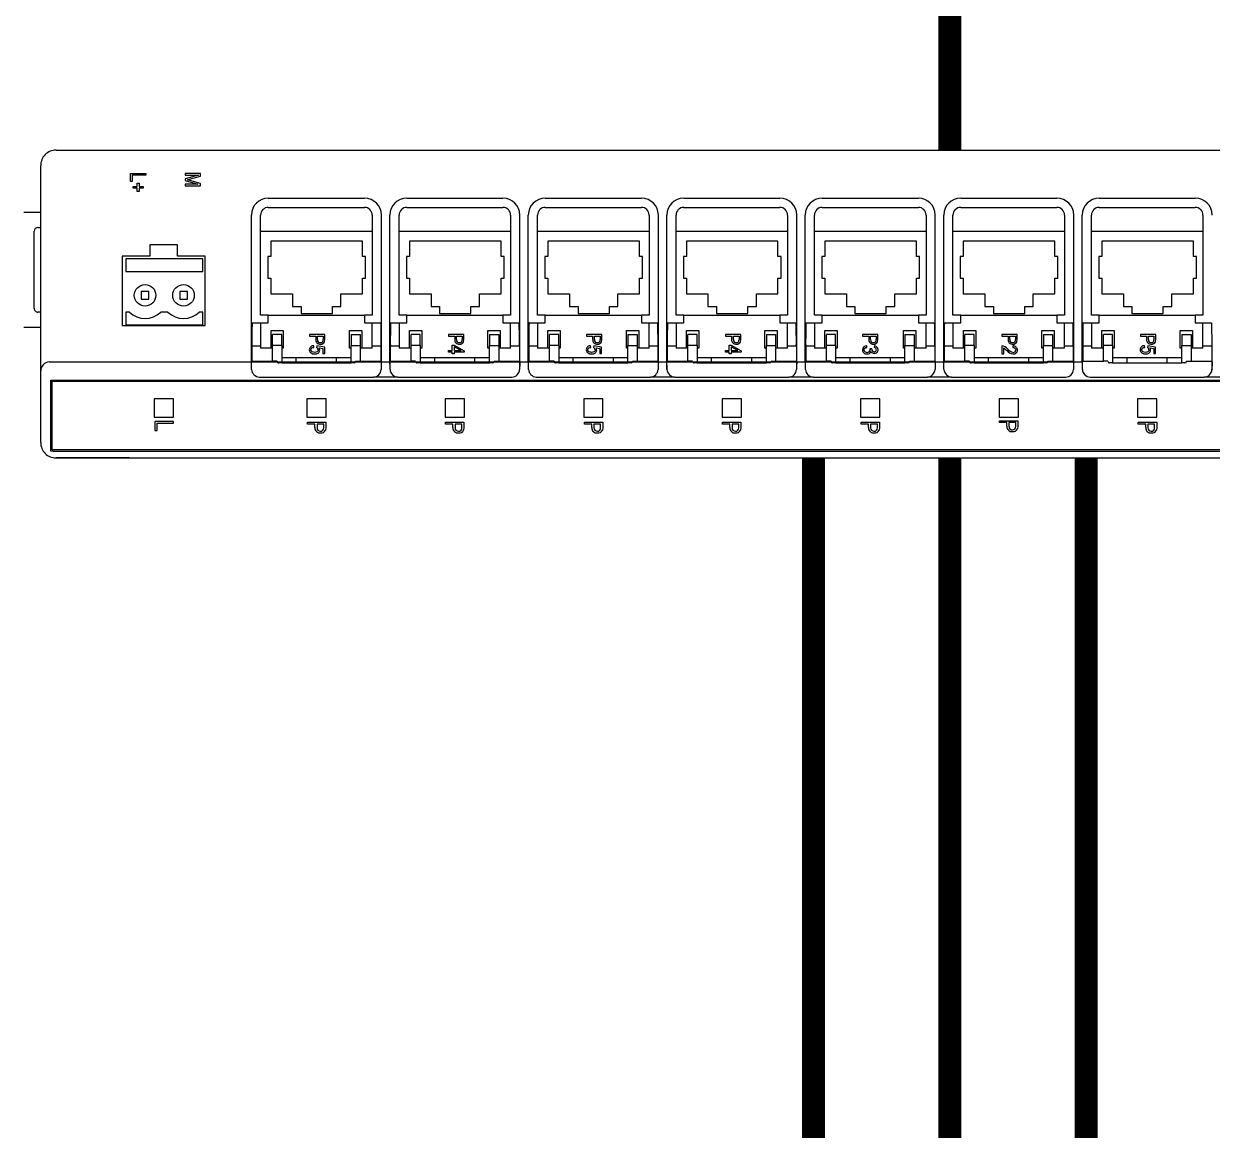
# Model space of a CAD drawing. Header units: inches. Extents: x 0 to 92454, y -34894 to 11.
# Drawn here: x 70833.6 to 70988.1, y -32853.1 to -32709.3 of the extents above; entities that cross this region are included whole.
import ezdxf

# ---------------------------------------------------------------- set-up
doc = ezdxf.new("R2010")
doc.units = ezdxf.units.IN
doc.header["$MEASUREMENT"] = 0
doc.linetypes.add('ACAD_ISO03W100', pattern=[30, 12, -18])
doc.layers.add('SI-TOPOLOGY-Ethernet', color=7, linetype='Continuous', lineweight=13, true_color=0x3cf000)
doc.layers.add('SI-TOPOLOGY-FO-sm', color=7, linetype='Continuous', lineweight=13, true_color=0xff7f7f)

# ---------------------------------------------------------------- blocks, each defined once
blk = doc.blocks.new('SWITCHf')
for p, q in [((0, -134.75), (0, 97.59)), ((29.89, -135.45), (29.89, 98.29)), ((30.03, -135.25), (30.03, 98.09)), ((38.95, 98.09), (38.95, -135.25)), ((39.11, -135.13), (39.11, 97.97)), ((40, -134.75), (40, 97.59)), ((29.5, 17.66), (29.5, 14.51)), ((22.44, 15.45), (25.44, 15.48)), ((22.44, 15.44), (22.44, 15.45)), ((25.44, 15.48), (27.44, 15.48)), ((25.44, 14.34), (25.44, 15.48)), ((27.44, 15.51), (28.51, 15.51)), ((27.44, 15.48), (27.44, 15.51)), ((27.44, 12.79), (27.44, 15.48)), ((8.44, 14.34), (21.44, 14.34)), ((10.54, -0.16), (10.54, 14.34)), ((21.44, 14.34), (21.44, 13.34)), ((22.44, 13.34), (22.44, 15.44)), ((22.44, 15.44), (22.44, 15.44)), ((25.44, 14.34), (22.44, 14.34)), ((25.74, 14.34), (25.44, 14.34)), ((25.74, 14.34), (25.74, 12.79)), ((29.5, -0.34), (29.5, 14.51)), ((6.24, 0.84), (6.24, 13.34)), ((7.44, 0.84), (7.44, 13.34)), ((13.84, 13.09), (11.83, 13.09)), ((11.83, 13.09), (11.83, 1.18)), ((16.63, 13.49), (13.84, 13.49)), ((13.84, 13.49), (13.84, 13.09)), ((16.63, 13.09), (16.63, 13.49)), ((18.66, 13.09), (16.63, 13.09)), ((18.66, 10.28), (18.66, 13.09)), ((21.44, 13.34), (22.44, 13.34)), ((21.44, 0.84), (21.44, 13.34)), ((23.44, 12.99), (25.74, 12.99)), ((23.44, 11.39), (23.44, 12.99)), ((23.94, 11.59), (23.94, 12.79)), ((23.94, 12.79), (25.39, 12.79)), ((25.39, 11.59), (25.39, 12.79)), ((25.39, 12.79), (27.44, 12.79)), ((27.44, 12.19), (27.44, 12.79)), ((25.74, 11.39), (23.44, 11.39)), ((23.94, 11.59), (25.39, 11.59)), ((27.64, 11.59), (25.39, 11.59)), ((25.74, 11.59), (25.74, 11.39)), ((26.94, 9.7), (26.94, 11.59)), ((27.64, 11.99), (27.64, 11.59)), ((27.64, 9.7), (27.64, 11.59)), ((20.34, 10.28), (18.66, 10.28)), ((20.34, 9.17), (20.34, 10.28)), ((27.64, 9.7), (26.94, 9.7)), ((26.94, 4.47), (26.94, 9.7)), ((27.64, 7.09), (27.64, 9.7)), ((21.24, 9.17), (20.34, 9.17)), ((21.24, 5.1), (21.24, 9.17)), ((23.97, 8.2), (23.97, 6.2)), ((24.58, 8.2), (23.97, 8.2)), ((24.17, 7.97), (24.61, 7.97)), ((24.17, 7.24), (24.17, 7.97)), ((24.9, 8.16), (24.58, 8.2)), ((25.6, 8.17), (25.45, 7.15)), ((26.41, 8.17), (25.6, 8.17)), ((25.7, 7.45), (25.78, 7.94)), ((25.78, 7.94), (26.41, 7.94)), ((26.41, 7.94), (26.41, 8.17)), ((34.68, 8.34), (32.34, 8.34)), ((32.34, 8.34), (32.34, 5.84)), ((34.68, 5.84), (34.68, 8.34)), ((35.35, 8.32), (36.04, 8.32)), ((35.35, 5.92), (35.35, 8.32)), ((36.07, 8.04), (35.59, 8.04)), ((35.59, 8.04), (35.59, 7.17)), ((36.04, 8.32), (36.4, 8.28)), ((23.97, 6.2), (24.17, 6.2)), ((24.61, 7.24), (24.17, 7.24)), ((24.17, 7), (24.6, 7)), ((24.17, 6.2), (24.17, 7)), ((25.63, 6.77), (25.42, 6.74)), ((25.45, 7.15), (25.66, 7.12)), ((27.64, 4.47), (27.64, 7.09)), ((35.59, 7.17), (36.07, 7.17)), ((36.06, 6.89), (35.59, 6.89)), ((35.59, 6.89), (35.59, 5.92)), ((20.34, 3.99), (20.34, 5.1)), ((20.34, 5.1), (21.24, 5.1)), ((32.34, 5.84), (34.68, 5.84)), ((35.59, 5.92), (35.35, 5.92)), ((18.66, 1.18), (18.66, 3.99)), ((18.66, 3.99), (20.34, 3.99)), ((26.94, 2.59), (26.94, 4.47)), ((27.64, 4.47), (26.94, 4.47)), ((27.64, 2.59), (27.64, 4.47)), ((23.44, 2.79), (25.74, 2.79)), ((23.44, 1.19), (23.44, 2.79)), ((23.94, 2.59), (23.94, 1.39)), ((25.39, 2.59), (23.94, 2.59)), ((25.39, 2.59), (25.39, 1.39)), ((25.39, 2.59), (27.64, 2.59)), ((25.74, 2.79), (25.74, 2.59)), ((27.44, 1.99), (27.44, 1.39)), ((27.64, 2.59), (27.64, 2.19)), ((11.83, 1.18), (13.84, 1.18)), ((13.84, 1.18), (13.84, 0.79)), ((13.84, 0.79), (16.63, 0.79)), ((16.63, 0.79), (16.63, 1.18)), ((16.63, 1.18), (18.66, 1.18)), ((22.44, 0.84), (21.44, 0.84)), ((21.44, 0.84), (21.44, -0.16)), ((22.44, -1.27), (22.44, 0.84)), ((25.74, 1.19), (23.44, 1.19)), ((25.39, 1.39), (23.94, 1.39)), ((27.44, 1.39), (25.39, 1.39)), ((25.74, 1.39), (25.74, -0.16)), ((27.44, -1.3), (27.44, 1.39)), ((21.44, -0.16), (8.44, -0.16)), ((27.5, -1.36), (8.44, -1.36)), ((22.44, -0.16), (25.44, -0.16)), ((22.44, -1.27), (22.44, -1.28)), ((22.44, -1.27), (22.44, -1.27)), ((25.44, -1.3), (25.44, -0.16)), ((25.44, -0.16), (25.74, -0.16)), ((25.44, -1.3), (27.44, -1.3)), ((27.44, -1.34), (27.44, -1.3)), ((28.51, -1.34), (27.44, -1.34)), ((27.5, -135.62), (27.5, -1.36)), ((27.5, -2.46), (8.44, -2.46)), ((22.44, -2.56), (22.44, -2.55)), ((22.44, -4.66), (22.44, -2.56)), ((22.44, -2.56), (22.44, -2.56)), ((25.44, -2.52), (27.44, -2.52)), ((25.44, -3.66), (25.44, -2.52)), ((27.44, -2.49), (28.51, -2.49)), ((27.44, -2.52), (27.44, -2.49)), ((27.44, -5.21), (27.44, -2.52)), ((8.44, -3.66), (21.44, -3.66)), ((10.54, -18.16), (10.54, -3.66)), ((16.63, -4.51), (13.84, -4.51)), ((13.84, -4.51), (13.84, -4.91)), ((16.63, -4.91), (16.63, -4.51)), ((21.44, -3.66), (21.44, -4.66)), ((25.44, -3.66), (22.44, -3.66)), ((25.74, -3.66), (25.44, -3.66)), ((25.74, -3.66), (25.74, -5.21)), ((29.5, -18.34), (29.5, -3.49)), ((6.24, -17.16), (6.24, -4.66)), ((7.44, -17.16), (7.44, -4.66)), ((11.83, -4.91), (11.83, -16.82)), ((13.84, -4.91), (11.83, -4.91)), ((18.66, -4.91), (16.63, -4.91)), ((18.66, -7.72), (18.66, -4.91)), ((21.44, -4.66), (22.44, -4.66)), ((21.44, -17.16), (21.44, -4.66)), ((23.44, -6.61), (23.44, -5.01)), ((23.44, -5.01), (25.74, -5.01)), ((23.94, -6.41), (23.94, -5.21)), ((23.94, -5.21), (25.39, -5.21)), ((25.39, -6.41), (25.39, -5.21)), ((25.39, -5.21), (27.44, -5.21)), ((27.44, -5.81), (27.44, -5.21)), ((27.64, -6.01), (27.64, -6.41)), ((20.34, -7.72), (18.66, -7.72)), ((20.34, -8.83), (20.34, -7.72)), ((25.74, -6.61), (23.44, -6.61)), ((23.94, -6.41), (25.39, -6.41)), ((27.64, -6.41), (25.39, -6.41)), ((25.74, -6.41), (25.74, -6.61)), ((26.94, -8.3), (26.94, -6.41)), ((27.64, -8.3), (27.64, -6.41)), ((21.24, -8.83), (20.34, -8.83)), ((21.24, -12.9), (21.24, -8.83)), ((27.64, -8.3), (26.94, -8.3)), ((26.94, -13.53), (26.94, -8.3)), ((27.64, -10.91), (27.64, -8.3)), ((24.58, -9.8), (23.97, -9.8)), ((23.97, -9.8), (23.97, -11.8)), ((24.17, -10.03), (24.61, -10.03)), ((24.17, -10.76), (24.17, -10.03)), ((24.61, -10.76), (24.17, -10.76)), ((24.9, -9.84), (24.58, -9.8)), ((25.45, -10.37), (25.66, -10.4)), ((34.68, -9.66), (32.34, -9.66)), ((32.34, -9.66), (32.34, -12.16)), ((34.68, -12.16), (34.68, -9.66)), ((35.18, -9.72), (35.87, -9.72)), ((35.18, -12.12), (35.18, -9.72)), ((35.9, -10), (35.41, -10)), ((35.41, -10), (35.41, -10.88)), ((35.87, -9.72), (36.23, -9.77)), ((23.97, -11.8), (24.17, -11.8)), ((24.17, -11.8), (24.17, -10.99)), ((24.17, -10.99), (24.6, -10.99)), ((25.42, -11.8), (26.49, -11.8)), ((26.49, -11.57), (25.71, -11.57)), ((26.49, -11.8), (26.49, -11.57)), ((27.64, -13.53), (27.64, -10.91)), ((32.34, -12.16), (34.68, -12.16)), ((35.41, -12.12), (35.18, -12.12)), ((35.41, -10.88), (35.9, -10.88)), ((35.41, -11.16), (35.41, -12.12)), ((35.89, -11.16), (35.41, -11.16)), ((20.34, -12.9), (21.24, -12.9)), ((20.34, -14.01), (20.34, -12.9)), ((26.94, -15.41), (26.94, -13.53)), ((27.64, -13.53), (26.94, -13.53)), ((27.64, -15.41), (27.64, -13.53)), ((18.66, -16.82), (18.66, -14.01)), ((18.66, -14.01), (20.34, -14.01)), ((23.44, -15.21), (25.74, -15.21)), ((23.44, -16.81), (23.44, -15.21)), ((23.94, -15.41), (23.94, -16.61)), ((25.39, -15.41), (23.94, -15.41)), ((25.39, -15.41), (25.39, -16.61)), ((25.39, -15.41), (27.64, -15.41)), ((25.74, -15.21), (25.74, -15.41)), ((27.64, -15.41), (27.64, -15.81)), ((11.83, -16.82), (13.84, -16.82)), ((13.84, -16.82), (13.84, -17.21)), ((16.63, -17.21), (16.63, -16.82)), ((16.63, -16.82), (18.66, -16.82)), ((25.74, -16.81), (23.44, -16.81)), ((25.39, -16.61), (23.94, -16.61)), ((27.44, -16.61), (25.39, -16.61)), ((25.74, -16.61), (25.74, -18.16)), ((27.44, -16.01), (27.44, -16.61)), ((27.44, -19.3), (27.44, -16.61)), ((21.44, -18.16), (8.44, -18.16)), ((13.84, -17.21), (16.63, -17.21)), ((21.44, -17.16), (21.44, -18.16)), ((22.44, -17.16), (21.44, -17.16)), ((22.44, -19.27), (22.44, -17.16)), ((22.44, -18.16), (25.44, -18.16)), ((25.44, -19.3), (25.44, -18.16)), ((25.44, -18.16), (25.74, -18.16)), ((29.5, -18.34), (29.5, -21.49)), ((27.5, -19.36), (8.44, -19.36)), ((22.44, -19.27), (22.44, -19.28)), ((25.44, -19.3), (27.44, -19.3)), ((27.44, -19.34), (27.44, -19.3)), ((28.51, -19.34), (27.44, -19.34)), ((27.5, -20.46), (27.5, -19.36)), ((27.5, -20.46), (8.44, -20.46)), ((22.44, -20.56), (22.44, -20.55)), ((22.44, -20.56), (22.44, -20.56)), ((22.44, -22.66), (22.44, -20.56)), ((25.44, -20.52), (27.44, -20.52)), ((25.44, -21.66), (25.44, -20.52)), ((27.44, -20.49), (28.51, -20.49)), ((27.44, -20.52), (27.44, -20.49)), ((27.44, -23.21), (27.44, -20.52)), ((29.5, -36.34), (29.5, -21.49)), ((6.24, -35.16), (6.24, -22.66)), ((7.44, -35.16), (7.44, -22.66)), ((8.44, -21.66), (21.44, -21.66)), ((10.54, -36.16), (10.54, -21.66)), ((13.84, -22.91), (11.83, -22.91)), ((11.83, -22.91), (11.83, -34.82)), ((16.63, -22.51), (13.84, -22.51)), ((13.84, -22.51), (13.84, -22.91)), ((16.63, -22.91), (16.63, -22.51)), ((18.66, -22.91), (16.63, -22.91)), ((18.66, -25.72), (18.66, -22.91)), ((21.44, -21.66), (21.44, -22.66)), ((21.44, -22.66), (22.44, -22.66)), ((21.44, -35.16), (21.44, -22.66)), ((25.44, -21.66), (22.44, -21.66)), ((23.44, -23.01), (25.74, -23.01)), ((23.44, -24.61), (23.44, -23.01)), ((25.74, -21.66), (25.44, -21.66)), ((25.74, -21.66), (25.74, -23.21)), ((25.74, -24.61), (23.44, -24.61)), ((23.94, -24.41), (23.94, -23.21)), ((23.94, -23.21), (25.39, -23.21)), ((23.94, -24.41), (25.39, -24.41)), ((25.39, -24.41), (25.39, -23.21)), ((25.39, -23.21), (27.44, -23.21)), ((27.64, -24.41), (25.39, -24.41)), ((25.74, -24.41), (25.74, -24.61)), ((26.94, -26.3), (26.94, -24.41)), ((27.44, -23.81), (27.44, -23.21)), ((27.64, -24.01), (27.64, -24.41)), ((27.64, -26.3), (27.64, -24.41)), ((20.34, -25.72), (18.66, -25.72)), ((20.34, -26.83), (20.34, -25.72)), ((21.24, -26.83), (20.34, -26.83)), ((21.24, -30.9), (21.24, -26.83)), ((27.64, -26.3), (26.94, -26.3)), ((26.94, -31.53), (26.94, -26.3)), ((27.64, -28.91), (27.64, -26.3)), ((34.68, -27.66), (32.34, -27.66)), ((32.34, -27.66), (32.34, -30.16)), ((34.68, -30.16), (34.68, -27.66)), ((35.35, -27.71), (36.04, -27.71)), ((35.35, -30.11), (35.35, -27.71)), ((36.04, -27.71), (36.4, -27.75)), ((23.97, -27.91), (23.97, -29.91)), ((24.58, -27.91), (23.97, -27.91)), ((24.17, -28.15), (24.61, -28.15)), ((24.17, -28.87), (24.17, -28.15)), ((24.61, -28.87), (24.17, -28.87)), ((24.17, -29.11), (24.6, -29.11)), ((24.17, -29.91), (24.17, -29.11)), ((24.9, -27.95), (24.58, -27.91)), ((25.63, -29.34), (25.42, -29.37)), ((25.45, -28.38), (25.66, -28.41)), ((25.84, -28.72), (25.81, -28.95)), ((25.81, -28.95), (25.95, -28.93)), ((25.87, -28.72), (25.84, -28.72)), ((27.64, -31.53), (27.64, -28.91)), ((36.07, -27.99), (35.59, -27.99)), ((35.59, -27.99), (35.59, -28.86)), ((35.59, -28.86), (36.07, -28.86)), ((36.06, -29.14), (35.59, -29.14)), ((35.59, -29.14), (35.59, -30.11)), ((20.34, -30.9), (21.24, -30.9)), ((20.34, -32.01), (20.34, -30.9)), ((23.97, -29.91), (24.17, -29.91)), ((32.34, -30.16), (34.68, -30.16)), ((35.59, -30.11), (35.35, -30.11)), ((18.66, -32.01), (20.34, -32.01)), ((18.66, -34.82), (18.66, -32.01)), ((27.64, -31.53), (26.94, -31.53)), ((26.94, -33.41), (26.94, -31.53)), ((27.64, -33.41), (27.64, -31.53)), ((23.44, -34.81), (23.44, -33.21)), ((23.44, -33.21), (25.74, -33.21)), ((25.39, -33.41), (23.94, -33.41)), ((23.94, -33.41), (23.94, -34.61)), ((25.39, -33.41), (25.39, -34.61)), ((25.39, -33.41), (27.64, -33.41)), ((25.74, -33.21), (25.74, -33.41)), ((27.64, -33.41), (27.64, -33.81)), ((11.83, -34.82), (13.84, -34.82)), ((13.84, -34.82), (13.84, -35.21)), ((13.84, -35.21), (16.63, -35.21)), ((16.63, -35.21), (16.63, -34.82)), ((16.63, -34.82), (18.66, -34.82)), ((21.44, -35.16), (21.44, -36.16)), ((22.44, -35.16), (21.44, -35.16)), ((22.44, -37.27), (22.44, -35.16)), ((25.74, -34.81), (23.44, -34.81)), ((25.39, -34.61), (23.94, -34.61)), ((27.44, -34.61), (25.39, -34.61)), ((25.74, -34.61), (25.74, -36.16)), ((27.44, -34.01), (27.44, -34.61)), ((27.44, -37.3), (27.44, -34.61)), ((21.44, -36.16), (8.44, -36.16)), ((22.44, -36.16), (25.44, -36.16)), ((25.44, -37.3), (25.44, -36.16)), ((25.44, -36.16), (25.74, -36.16)), ((29.5, -36.34), (29.5, -39.49)), ((27.5, -37.36), (8.44, -37.36)), ((27.5, -38.46), (8.44, -38.46)), ((22.44, -37.27), (22.44, -37.27)), ((22.44, -37.27), (22.44, -37.28)), ((22.44, -38.56), (22.44, -38.55)), ((22.44, -40.66), (22.44, -38.56)), ((22.44, -38.56), (22.44, -38.56)), ((25.44, -37.3), (27.44, -37.3)), ((25.44, -38.52), (27.44, -38.52)), ((25.44, -39.66), (25.44, -38.52)), ((27.44, -37.34), (27.44, -37.3)), ((28.51, -37.34), (27.44, -37.34)), ((27.44, -38.49), (28.51, -38.49)), ((27.44, -38.52), (27.44, -38.49)), ((27.44, -41.21), (27.44, -38.52)), ((27.5, -38.46), (27.5, -37.36)), ((8.44, -39.66), (21.44, -39.66)), ((10.54, -54.16), (10.54, -39.66)), ((21.44, -39.66), (21.44, -40.66)), ((25.44, -39.66), (22.44, -39.66)), ((25.74, -39.66), (25.44, -39.66)), ((25.74, -39.66), (25.74, -41.21)), ((29.5, -54.34), (29.5, -39.49)), ((6.24, -53.16), (6.24, -40.66)), ((7.44, -53.16), (7.44, -40.66)), ((13.84, -40.91), (11.83, -40.91)), ((11.83, -40.91), (11.83, -52.82)), ((16.63, -40.51), (13.84, -40.51)), ((13.84, -40.51), (13.84, -40.91)), ((16.63, -40.91), (16.63, -40.51)), ((18.66, -40.91), (16.63, -40.91)), ((18.66, -43.72), (18.66, -40.91)), ((21.44, -40.66), (22.44, -40.66)), ((21.44, -53.16), (21.44, -40.66)), ((23.44, -41.01), (25.74, -41.01)), ((23.44, -42.61), (23.44, -41.01)), ((23.94, -42.41), (23.94, -41.21)), ((23.94, -41.21), (25.39, -41.21)), ((25.39, -42.41), (25.39, -41.21)), ((25.39, -41.21), (27.44, -41.21)), ((27.44, -41.81), (27.44, -41.21)), ((25.74, -42.61), (23.44, -42.61)), ((23.94, -42.41), (25.39, -42.41)), ((27.64, -42.41), (25.39, -42.41)), ((25.74, -42.41), (25.74, -42.61)), ((26.94, -44.3), (26.94, -42.41)), ((27.64, -42.01), (27.64, -42.41)), ((27.64, -44.3), (27.64, -42.41)), ((20.34, -43.72), (18.66, -43.72)), ((20.34, -44.83), (20.34, -43.72)), ((27.64, -44.3), (26.94, -44.3)), ((26.94, -49.53), (26.94, -44.3)), ((27.64, -46.91), (27.64, -44.3)), ((21.24, -44.83), (20.34, -44.83)), ((21.24, -48.9), (21.24, -44.83)), ((24.58, -45.74), (23.97, -45.74)), ((23.97, -45.74), (23.97, -47.74)), ((24.17, -45.97), (24.61, -45.97)), ((24.17, -46.7), (24.17, -45.97)), ((24.9, -45.77), (24.58, -45.74)), ((25.34, -47.01), (26.06, -45.71)), ((26.04, -46.11), (25.55, -47.01)), ((26.04, -47.01), (26.04, -46.11)), ((26.06, -45.71), (26.25, -45.71)), ((26.25, -45.71), (26.25, -47.01)), ((32.34, -45.66), (32.34, -48.16)), ((34.68, -45.66), (32.34, -45.66)), ((34.68, -48.16), (34.68, -45.66)), ((35.35, -45.73), (36.04, -45.73)), ((35.35, -48.13), (35.35, -45.73)), ((36.07, -46.01), (35.59, -46.01)), ((35.59, -46.01), (35.59, -46.88)), ((36.04, -45.73), (36.4, -45.78)), ((23.97, -47.74), (24.17, -47.74)), ((24.61, -46.7), (24.17, -46.7)), ((24.17, -47.74), (24.17, -46.93)), ((24.17, -46.93), (24.6, -46.93)), ((25.34, -47.24), (25.34, -47.01)), ((26.04, -47.24), (25.34, -47.24)), ((25.55, -47.01), (26.04, -47.01)), ((26.04, -47.74), (26.04, -47.24)), ((26.25, -47.74), (26.04, -47.74)), ((26.25, -47.01), (26.49, -47.01)), ((26.49, -47.24), (26.25, -47.24)), ((26.25, -47.24), (26.25, -47.74)), ((26.49, -47.01), (26.49, -47.24)), ((27.64, -49.53), (27.64, -46.91)), ((35.59, -46.88), (36.07, -46.88)), ((36.06, -47.16), (35.59, -47.16)), ((35.59, -47.16), (35.59, -48.13)), ((20.34, -50.01), (20.34, -48.9)), ((20.34, -48.9), (21.24, -48.9)), ((32.34, -48.16), (34.68, -48.16)), ((35.59, -48.13), (35.35, -48.13)), ((18.66, -52.82), (18.66, -50.01)), ((18.66, -50.01), (20.34, -50.01)), ((26.94, -51.41), (26.94, -49.53)), ((27.64, -49.53), (26.94, -49.53)), ((27.64, -51.41), (27.64, -49.53)), ((23.44, -52.81), (23.44, -51.21)), ((23.44, -51.21), (25.74, -51.21)), ((23.94, -51.41), (23.94, -52.61)), ((25.39, -51.41), (23.94, -51.41)), ((25.39, -51.41), (25.39, -52.61)), ((25.39, -51.41), (27.64, -51.41)), ((25.74, -51.21), (25.74, -51.41)), ((27.44, -52.01), (27.44, -52.61)), ((27.64, -51.41), (27.64, -51.81)), ((11.83, -52.82), (13.84, -52.82)), ((13.84, -52.82), (13.84, -53.21)), ((13.84, -53.21), (16.63, -53.21)), ((16.63, -53.21), (16.63, -52.82)), ((16.63, -52.82), (18.66, -52.82)), ((21.44, -53.16), (21.44, -54.16)), ((22.44, -53.16), (21.44, -53.16)), ((22.44, -55.27), (22.44, -53.16)), ((25.74, -52.81), (23.44, -52.81)), ((25.39, -52.61), (23.94, -52.61)), ((27.44, -52.61), (25.39, -52.61)), ((25.74, -52.61), (25.74, -54.16)), ((27.44, -55.3), (27.44, -52.61)), ((21.44, -54.16), (8.44, -54.16)), ((27.5, -55.36), (8.44, -55.36)), ((22.44, -54.16), (25.44, -54.16)), ((22.44, -55.27), (22.44, -55.28)), ((22.44, -55.27), (22.44, -55.27)), ((25.44, -55.3), (25.44, -54.16)), ((25.44, -54.16), (25.74, -54.16)), ((25.44, -55.3), (27.44, -55.3)), ((27.44, -55.34), (27.44, -55.3)), ((28.51, -55.34), (27.44, -55.34)), ((27.5, -56.46), (27.5, -55.36)), ((29.5, -54.34), (29.5, -57.49)), ((27.5, -56.46), (8.44, -56.46)), ((22.44, -56.55), (25.44, -56.52)), ((22.44, -56.56), (22.44, -56.55)), ((22.44, -58.66), (22.44, -56.56)), ((22.44, -56.56), (22.44, -56.56)), ((25.44, -56.52), (27.44, -56.52)), ((25.44, -57.66), (25.44, -56.52)), ((27.44, -56.49), (28.51, -56.49)), ((27.44, -56.52), (27.44, -56.49)), ((27.44, -59.21), (27.44, -56.52)), ((6.24, -71.16), (6.24, -58.66)), ((7.44, -71.16), (7.44, -58.66)), ((8.44, -57.66), (21.44, -57.66)), ((10.54, -72.16), (10.54, -57.66)), ((16.63, -58.51), (13.84, -58.51)), ((13.84, -58.51), (13.84, -58.91)), ((16.63, -58.91), (16.63, -58.51)), ((21.44, -57.66), (21.44, -58.66)), ((21.44, -58.66), (22.44, -58.66)), ((21.44, -71.16), (21.44, -58.66)), ((25.44, -57.66), (22.44, -57.66)), ((25.74, -57.66), (25.44, -57.66)), ((25.74, -57.66), (25.74, -59.21)), ((29.5, -72.34), (29.5, -57.49)), ((13.84, -58.91), (11.83, -58.91)), ((11.83, -58.91), (11.83, -70.82)), ((18.66, -58.91), (16.63, -58.91)), ((18.66, -61.72), (18.66, -58.91)), ((23.44, -59.01), (25.74, -59.01)), ((23.44, -60.61), (23.44, -59.01)), ((23.94, -60.41), (23.94, -59.21)), ((23.94, -59.21), (25.39, -59.21)), ((25.39, -60.41), (25.39, -59.21)), ((25.39, -59.21), (27.44, -59.21)), ((27.44, -59.81), (27.44, -59.21)), ((27.64, -60.01), (27.64, -60.41)), ((20.34, -61.72), (18.66, -61.72)), ((20.34, -62.83), (20.34, -61.72)), ((25.74, -60.61), (23.44, -60.61)), ((23.94, -60.41), (25.39, -60.41)), ((27.64, -60.41), (25.39, -60.41)), ((25.74, -60.41), (25.74, -60.61)), ((26.94, -62.3), (26.94, -60.41)), ((27.64, -62.3), (27.64, -60.41)), ((21.24, -62.83), (20.34, -62.83)), ((21.24, -66.9), (21.24, -62.83)), ((27.64, -62.3), (26.94, -62.3)), ((26.94, -67.53), (26.94, -62.3)), ((27.64, -64.91), (27.64, -62.3)), ((23.97, -63.8), (23.97, -65.8)), ((24.58, -63.8), (23.97, -63.8)), ((24.17, -64.03), (24.61, -64.03)), ((24.17, -64.76), (24.17, -64.03)), ((24.61, -64.76), (24.17, -64.76)), ((24.9, -63.84), (24.58, -63.8)), ((25.6, -63.83), (25.45, -64.85)), ((25.45, -64.85), (25.66, -64.88)), ((26.41, -63.83), (25.6, -63.83)), ((25.7, -64.55), (25.78, -64.06)), ((25.78, -64.06), (26.41, -64.06)), ((26.41, -64.06), (26.41, -63.83)), ((34.68, -63.66), (32.34, -63.66)), ((32.34, -63.66), (32.34, -66.16)), ((34.68, -66.16), (34.68, -63.66)), ((35.35, -63.68), (36.04, -63.68)), ((35.35, -66.08), (35.35, -63.68)), ((36.07, -63.96), (35.59, -63.96)), ((35.59, -63.96), (35.59, -64.83)), ((35.59, -64.83), (36.07, -64.83)), ((36.04, -63.68), (36.4, -63.72)), ((23.97, -65.8), (24.17, -65.8)), ((24.17, -65), (24.6, -65)), ((24.17, -65.8), (24.17, -65)), ((25.63, -65.23), (25.42, -65.26)), ((27.64, -67.53), (27.64, -64.91)), ((32.34, -66.16), (34.68, -66.16)), ((35.59, -66.08), (35.35, -66.08)), ((36.06, -65.11), (35.59, -65.11)), ((35.59, -65.11), (35.59, -66.08)), ((20.34, -68.01), (20.34, -66.9)), ((20.34, -66.9), (21.24, -66.9)), ((26.94, -69.41), (26.94, -67.53)), ((27.64, -67.53), (26.94, -67.53)), ((27.64, -69.41), (27.64, -67.53)), ((18.66, -70.82), (18.66, -68.01)), ((18.66, -68.01), (20.34, -68.01)), ((23.44, -69.21), (25.74, -69.21)), ((23.44, -70.81), (23.44, -69.21)), ((23.94, -69.41), (23.94, -70.61)), ((25.39, -69.41), (23.94, -69.41)), ((25.39, -69.41), (25.39, -70.61)), ((25.39, -69.41), (27.64, -69.41)), ((25.74, -69.21), (25.74, -69.41)), ((27.64, -69.41), (27.64, -69.81)), ((11.83, -70.82), (13.84, -70.82)), ((13.84, -70.82), (13.84, -71.21)), ((16.63, -71.21), (16.63, -70.82)), ((16.63, -70.82), (18.66, -70.82)), ((25.74, -70.81), (23.44, -70.81)), ((25.39, -70.61), (23.94, -70.61)), ((27.44, -70.61), (25.39, -70.61)), ((25.74, -70.61), (25.74, -72.16)), ((27.44, -70.01), (27.44, -70.61)), ((27.44, -73.3), (27.44, -70.61)), ((21.44, -72.16), (8.44, -72.16)), ((13.84, -71.21), (16.63, -71.21)), ((22.44, -71.16), (21.44, -71.16)), ((21.44, -71.16), (21.44, -72.16)), ((22.44, -73.27), (22.44, -71.16)), ((22.44, -72.16), (25.44, -72.16)), ((25.44, -73.3), (25.44, -72.16)), ((25.44, -72.16), (25.74, -72.16)), ((27.5, -73.36), (8.44, -73.36)), ((22.44, -73.27), (22.44, -73.28)), ((22.44, -73.27), (22.44, -73.27)), ((25.44, -73.3), (27.44, -73.3)), ((27.44, -73.34), (27.44, -73.3)), ((28.51, -73.34), (27.44, -73.34)), ((27.5, -74.46), (8.44, -74.46)), ((8.44, -75.66), (21.44, -75.66)), ((10.54, -90.16), (10.54, -75.66)), ((21.44, -75.66), (21.44, -76.66)), ((22.44, -74.56), (22.44, -74.55)), ((22.44, -76.66), (22.44, -74.56)), ((22.44, -74.56), (22.44, -74.56)), ((25.44, -75.66), (22.44, -75.66)), ((25.44, -74.52), (27.44, -74.52)), ((25.44, -75.66), (25.44, -74.52)), ((25.74, -75.66), (25.44, -75.66)), ((25.74, -75.66), (25.74, -77.21)), ((27.44, -74.49), (28.51, -74.49)), ((27.44, -74.52), (27.44, -74.49)), ((27.44, -77.21), (27.44, -74.52)), ((29.5, -90.34), (29.5, -75.49)), ((6.24, -89.16), (6.24, -76.66)), ((7.44, -89.16), (7.44, -76.66)), ((13.84, -76.91), (11.83, -76.91)), ((11.83, -76.91), (11.83, -88.82)), ((16.63, -76.51), (13.84, -76.51)), ((13.84, -76.51), (13.84, -76.91)), ((16.63, -76.91), (16.63, -76.51)), ((18.66, -76.91), (16.63, -76.91)), ((18.66, -79.72), (18.66, -76.91)), ((21.44, -76.66), (22.44, -76.66)), ((21.44, -89.16), (21.44, -76.66)), ((23.44, -77.01), (25.74, -77.01)), ((23.44, -78.61), (23.44, -77.01)), ((23.94, -78.41), (23.94, -77.21)), ((23.94, -77.21), (25.39, -77.21)), ((25.39, -78.41), (25.39, -77.21)), ((25.39, -77.21), (27.44, -77.21)), ((27.44, -77.81), (27.44, -77.21)), ((25.74, -78.61), (23.44, -78.61)), ((23.94, -78.41), (25.39, -78.41)), ((27.64, -78.41), (25.39, -78.41)), ((25.74, -78.41), (25.74, -78.61)), ((26.94, -80.3), (26.94, -78.41)), ((27.64, -78.01), (27.64, -78.41)), ((27.64, -80.3), (27.64, -78.41)), ((20.34, -79.72), (18.66, -79.72)), ((20.34, -80.83), (20.34, -79.72)), ((27.64, -80.3), (26.94, -80.3)), ((26.94, -85.53), (26.94, -80.3)), ((27.64, -82.91), (27.64, -80.3)), ((21.24, -80.83), (20.34, -80.83)), ((21.24, -84.9), (21.24, -80.83)), ((24.58, -81.74), (23.97, -81.74)), ((23.97, -81.74), (23.97, -83.74)), ((24.9, -81.77), (24.58, -81.74)), ((25.34, -83.01), (26.06, -81.71)), ((26.06, -81.71), (26.25, -81.71)), ((26.25, -81.71), (26.25, -83.01)), ((32.34, -81.66), (32.34, -84.16)), ((34.68, -81.66), (32.34, -81.66)), ((34.68, -84.16), (34.68, -81.66)), ((35.35, -81.73), (36.04, -81.73)), ((35.35, -84.13), (35.35, -81.73)), ((36.04, -81.73), (36.4, -81.78)), ((24.17, -81.97), (24.61, -81.97)), ((24.17, -82.7), (24.17, -81.97)), ((24.61, -82.7), (24.17, -82.7)), ((24.17, -83.74), (24.17, -82.93)), ((24.17, -82.93), (24.6, -82.93)), ((25.34, -83.24), (25.34, -83.01)), ((26.04, -83.24), (25.34, -83.24)), ((26.04, -82.11), (25.55, -83.01)), ((25.55, -83.01), (26.04, -83.01)), ((26.04, -83.01), (26.04, -82.11)), ((26.04, -83.74), (26.04, -83.24)), ((26.25, -83.01), (26.49, -83.01)), ((26.49, -83.24), (26.25, -83.24)), ((26.25, -83.24), (26.25, -83.74)), ((26.49, -83.01), (26.49, -83.24)), ((27.64, -85.53), (27.64, -82.91)), ((36.07, -82.01), (35.59, -82.01)), ((35.59, -82.01), (35.59, -82.88)), ((35.59, -82.88), (36.07, -82.88)), ((36.06, -83.16), (35.59, -83.16)), ((35.59, -83.16), (35.59, -84.13)), ((20.34, -86.01), (20.34, -84.9)), ((20.34, -84.9), (21.24, -84.9)), ((23.97, -83.74), (24.17, -83.74)), ((26.25, -83.74), (26.04, -83.74)), ((32.34, -84.16), (34.68, -84.16)), ((35.59, -84.13), (35.35, -84.13)), ((18.66, -88.82), (18.66, -86.01)), ((18.66, -86.01), (20.34, -86.01)), ((26.94, -87.41), (26.94, -85.53)), ((27.64, -85.53), (26.94, -85.53)), ((27.64, -87.41), (27.64, -85.53)), ((23.44, -88.81), (23.44, -87.21)), ((23.44, -87.21), (25.74, -87.21)), ((23.94, -87.41), (23.94, -88.61)), ((25.39, -87.41), (23.94, -87.41)), ((25.39, -87.41), (25.39, -88.61)), ((25.39, -87.41), (27.64, -87.41)), ((25.74, -87.21), (25.74, -87.41)), ((27.44, -88.01), (27.44, -88.61)), ((27.64, -87.41), (27.64, -87.81)), ((11.83, -88.82), (13.84, -88.82)), ((13.84, -88.82), (13.84, -89.21)), ((13.84, -89.21), (16.63, -89.21)), ((16.63, -89.21), (16.63, -88.82)), ((16.63, -88.82), (18.66, -88.82)), ((21.44, -89.16), (21.44, -90.16)), ((22.44, -89.16), (21.44, -89.16)), ((22.44, -91.27), (22.44, -89.16)), ((25.74, -88.81), (23.44, -88.81)), ((25.39, -88.61), (23.94, -88.61)), ((27.44, -88.61), (25.39, -88.61)), ((25.74, -88.61), (25.74, -90.16)), ((27.44, -91.3), (27.44, -88.61)), ((21.44, -90.16), (8.44, -90.16)), ((22.44, -90.16), (25.44, -90.16)), ((25.44, -91.3), (25.44, -90.16)), ((25.44, -90.16), (25.74, -90.16)), ((29.5, -90.34), (29.5, -93.49)), ((27.5, -91.36), (8.44, -91.36)), ((27.5, -92.46), (8.44, -92.46)), ((22.44, -91.27), (22.44, -91.28)), ((22.44, -91.27), (22.44, -91.27)), ((22.44, -92.55), (25.44, -92.52)), ((22.44, -92.56), (22.44, -92.55)), ((22.44, -94.66), (22.44, -92.56)), ((22.44, -92.56), (22.44, -92.56)), ((25.44, -91.3), (27.44, -91.3)), ((25.44, -92.52), (27.44, -92.52)), ((25.44, -93.66), (25.44, -92.52)), ((27.44, -91.34), (27.44, -91.3)), ((28.51, -91.34), (27.44, -91.34)), ((27.44, -92.49), (28.51, -92.49)), ((27.44, -92.52), (27.44, -92.49)), ((27.44, -95.21), (27.44, -92.52)), ((27.5, -92.46), (27.5, -91.36)), ((8.44, -93.66), (21.44, -93.66)), ((10.54, -108.16), (10.54, -93.66)), ((21.44, -93.66), (21.44, -94.66)), ((25.44, -93.66), (22.44, -93.66)), ((25.74, -93.66), (25.44, -93.66)), ((25.74, -93.66), (25.74, -95.21)), ((29.5, -108.34), (29.5, -93.49)), ((6.24, -107.16), (6.24, -94.66)), ((7.44, -107.16), (7.44, -94.66)), ((13.84, -94.91), (11.83, -94.91)), ((11.83, -94.91), (11.83, -106.82)), ((16.63, -94.51), (13.84, -94.51)), ((13.84, -94.51), (13.84, -94.91)), ((16.63, -94.91), (16.63, -94.51)), ((18.66, -94.91), (16.63, -94.91)), ((18.66, -97.72), (18.66, -94.91)), ((21.44, -94.66), (22.44, -94.66)), ((21.44, -107.16), (21.44, -94.66)), ((23.44, -95.01), (25.74, -95.01)), ((23.44, -96.61), (23.44, -95.01)), ((23.94, -96.41), (23.94, -95.21)), ((23.94, -95.21), (25.39, -95.21)), ((25.39, -96.41), (25.39, -95.21)), ((25.39, -95.21), (27.44, -95.21)), ((27.44, -95.81), (27.44, -95.21)), ((25.74, -96.61), (23.44, -96.61)), ((23.94, -96.41), (25.39, -96.41)), ((27.64, -96.41), (25.39, -96.41)), ((25.74, -96.41), (25.74, -96.61)), ((26.94, -98.3), (26.94, -96.41)), ((27.64, -96.01), (27.64, -96.41)), ((27.64, -98.3), (27.64, -96.41)), ((20.34, -97.72), (18.66, -97.72)), ((20.34, -98.83), (20.34, -97.72)), ((21.24, -98.83), (20.34, -98.83)), ((21.24, -102.9), (21.24, -98.83)), ((27.64, -98.3), (26.94, -98.3)), ((26.94, -103.53), (26.94, -98.3)), ((27.64, -100.91), (27.64, -98.3)), ((23.97, -99.8), (23.97, -101.8)), ((24.58, -99.8), (23.97, -99.8)), ((24.17, -100.03), (24.61, -100.03)), ((24.17, -100.76), (24.17, -100.03)), ((24.9, -99.84), (24.58, -99.8)), ((25.6, -99.83), (25.45, -100.85)), ((26.41, -99.83), (25.6, -99.83)), ((25.7, -100.55), (25.78, -100.06)), ((25.78, -100.06), (26.41, -100.06)), ((26.41, -100.06), (26.41, -99.83)), ((34.68, -99.66), (32.34, -99.66)), ((32.34, -99.66), (32.34, -102.16)), ((34.68, -102.16), (34.68, -99.66)), ((35.35, -99.68), (36.04, -99.68)), ((35.35, -102.08), (35.35, -99.68)), ((36.07, -99.96), (35.59, -99.96)), ((35.59, -99.96), (35.59, -100.83)), ((36.04, -99.68), (36.4, -99.72)), ((23.97, -101.8), (24.17, -101.8)), ((24.61, -100.76), (24.17, -100.76)), ((24.17, -101), (24.6, -101)), ((24.17, -101.8), (24.17, -101)), ((25.63, -101.23), (25.42, -101.26)), ((25.45, -100.85), (25.66, -100.88)), ((27.64, -103.53), (27.64, -100.91)), ((35.59, -100.83), (36.07, -100.83)), ((36.06, -101.11), (35.59, -101.11)), ((35.59, -101.11), (35.59, -102.08)), ((20.34, -104.01), (20.34, -102.9)), ((20.34, -102.9), (21.24, -102.9)), ((32.34, -102.16), (34.68, -102.16)), ((35.59, -102.08), (35.35, -102.08)), ((18.66, -106.82), (18.66, -104.01)), ((18.66, -104.01), (20.34, -104.01)), ((26.94, -105.41), (26.94, -103.53)), ((27.64, -103.53), (26.94, -103.53)), ((27.64, -105.41), (27.64, -103.53)), ((23.44, -105.21), (25.74, -105.21)), ((23.44, -106.81), (23.44, -105.21)), ((23.94, -105.41), (23.94, -106.61)), ((25.39, -105.41), (23.94, -105.41)), ((25.39, -105.41), (25.39, -106.61)), ((25.39, -105.41), (27.64, -105.41)), ((25.74, -105.21), (25.74, -105.41)), ((27.44, -106.01), (27.44, -106.61)), ((27.64, -105.41), (27.64, -105.81)), ((11.83, -106.82), (13.84, -106.82)), ((13.84, -106.82), (13.84, -107.21)), ((13.84, -107.21), (16.63, -107.21)), ((16.63, -107.21), (16.63, -106.82)), ((16.63, -106.82), (18.66, -106.82)), ((22.44, -107.16), (21.44, -107.16)), ((21.44, -107.16), (21.44, -108.16)), ((22.44, -109.27), (22.44, -107.16)), ((25.74, -106.81), (23.44, -106.81)), ((25.39, -106.61), (23.94, -106.61)), ((27.44, -106.61), (25.39, -106.61)), ((25.74, -106.61), (25.74, -108.16)), ((27.44, -109.3), (27.44, -106.61)), ((21.44, -108.16), (8.44, -108.16)), ((27.5, -109.36), (8.44, -109.36)), ((22.44, -108.16), (25.44, -108.16)), ((22.44, -109.27), (22.44, -109.28)), ((22.44, -109.27), (22.44, -109.27)), ((25.44, -109.3), (25.44, -108.16)), ((25.44, -108.16), (25.74, -108.16)), ((25.44, -109.3), (27.44, -109.3)), ((27.44, -109.34), (27.44, -109.3)), ((28.51, -109.34), (27.44, -109.34)), ((22.8, -115.35), (13.8, -115.35)), ((13.8, -115.35), (13.8, -118.95)), ((15.78, -115.68), (14.14, -115.68)), ((14.14, -115.68), (14.14, -125.68)), ((15.78, -125.68), (15.78, -115.68)), ((21.07, -115.68), (21.07, -116.14)), ((22.69, -115.68), (21.07, -115.68)), ((22.69, -125.68), (22.69, -115.68)), ((22.8, -126.15), (22.8, -115.35)), ((3.06, -115.97), (3.06, -117.97)), ((3.39, -115.97), (3.06, -115.97)), ((3.27, -116.23), (3.75, -117.97)), ((3.27, -117.97), (3.27, -116.23)), ((3.78, -117.39), (3.39, -115.97)), ((3.86, -117.68), (3.78, -117.39)), ((4.35, -115.97), (3.95, -117.36)), ((3.96, -117.97), (4.44, -116.32)), ((4.65, -115.97), (4.35, -115.97)), ((4.44, -116.32), (4.44, -117.97)), ((4.65, -117.97), (4.65, -115.97)), ((3.06, -117.97), (3.27, -117.97)), ((3.75, -117.97), (3.96, -117.97)), ((4.44, -117.97), (4.65, -117.97)), ((13.8, -118.95), (12.3, -118.95)), ((12.3, -118.95), (12.3, -122.55)), ((18.37, -117.68), (18.37, -118.68)), ((19.37, -117.68), (18.37, -117.68)), ((18.37, -118.68), (19.37, -118.68)), ((19.37, -118.68), (19.37, -117.68)), ((21.07, -120.22), (21.07, -121.14)), ((32.34, -119.5), (32.34, -122)), ((34.68, -119.5), (32.34, -119.5)), ((34.68, -122), (34.68, -119.5)), ((35.27, -119.49), (35.27, -121.89)), ((35.5, -119.49), (35.27, -119.49)), ((35.5, -121.61), (35.5, -119.49)), ((32.34, -122), (34.68, -122)), ((35.27, -121.89), (36.43, -121.89)), ((36.43, -121.61), (35.5, -121.61)), ((36.43, -121.89), (36.43, -121.61)), ((3.06, -125.07), (3.06, -123.07)), ((3.06, -123.07), (3.27, -123.07)), ((3.27, -123.07), (3.27, -124.84)), ((4.73, -123.95), (4.73, -123.41)), ((4.73, -123.41), (4.93, -123.41)), ((4.93, -123.41), (4.93, -123.95)), ((12.3, -122.55), (13.8, -122.55)), ((13.8, -122.55), (13.8, -126.15)), ((18.37, -122.68), (18.37, -123.68)), ((19.37, -122.68), (18.37, -122.68)), ((19.37, -123.68), (19.37, -122.68)), ((4.1, -125.07), (3.06, -125.07)), ((3.27, -124.84), (4.1, -124.84)), ((4.1, -124.84), (4.1, -125.07)), ((4.28, -124.19), (4.28, -123.95)), ((4.28, -123.95), (4.73, -123.95)), ((4.73, -124.19), (4.28, -124.19)), ((4.73, -124.73), (4.73, -124.19)), ((4.93, -124.73), (4.73, -124.73)), ((4.93, -123.95), (5.38, -123.95)), ((5.38, -124.19), (4.93, -124.19)), ((4.93, -124.19), (4.93, -124.73)), ((5.38, -123.95), (5.38, -124.19)), ((18.37, -123.68), (19.37, -123.68)), ((13.8, -126.15), (22.8, -126.15)), ((14.14, -125.68), (15.78, -125.68)), ((21.07, -125.22), (21.07, -125.68)), ((21.07, -125.68), (22.69, -125.68)), ((40, -125.25), (40, -134.75)), ((38.81, -135.45), (29.89, -135.45)), ((30.07, -135.25), (30.03, -135.25)), ((38.95, -135.25), (30.07, -135.25)), ((39.1, -135.45), (38.81, -135.45)), ((38, -136.75), (2, -136.75)), ((8.05, -138.95), (8.05, -136.75)), ((10.05, -137.1), (10.05, -136.75)), ((21.05, -136.75), (21.05, -137.1)), ((23.05, -136.75), (23.05, -138.95)), ((38, -136.75), (29.5, -136.75)), ((20.55, -137.6), (10.55, -137.6))]:
    blk.add_line(p, q)
at = {"flags": 128}
for points in [[(25.94, 6.38), (25.87, 6.39), (25.81, 6.42), (25.76, 6.45), (25.71, 6.51), (25.66, 6.62), (25.63, 6.77)], [(26, 7.52), (25.85, 7.5), (25.7, 7.45)], [(25.94, 7.32), (26.02, 7.31), (26.09, 7.28), (26.15, 7.23), (26.2, 7.17), (26.26, 7.02), (26.28, 6.87)], [(25.94, 6.17), (26.06, 6.19), (26.18, 6.23), (26.27, 6.3), (26.35, 6.41), (26.46, 6.63), (26.49, 6.88)], [(26.28, 6.87), (26.26, 6.7), (26.2, 6.55), (26.15, 6.48), (26.09, 6.43), (26.02, 6.39), (25.94, 6.38)], [(25.66, -10.4), (25.67, -10.24), (25.72, -10.12), (25.77, -10.06), (25.83, -10.02), (25.9, -9.99), (25.97, -9.98)], [(25.71, -11.57), (25.85, -11.36), (26.02, -11.18)], [(25.94, -29.73), (25.87, -29.72), (25.81, -29.7), (25.76, -29.66), (25.72, -29.6), (25.67, -29.49), (25.63, -29.34)], [(26, -64.48), (25.85, -64.5), (25.7, -64.55)], [(25.94, -64.68), (26.02, -64.69), (26.09, -64.72), (26.15, -64.77), (26.2, -64.83), (26.26, -64.98), (26.28, -65.13)], [(25.94, -65.62), (25.87, -65.61), (25.81, -65.58), (25.76, -65.55), (25.71, -65.49), (25.66, -65.38), (25.63, -65.23)], [(25.94, -65.83), (26.06, -65.81), (26.18, -65.77), (26.27, -65.7), (26.35, -65.59), (26.46, -65.37), (26.49, -65.12)], [(26.28, -65.13), (26.26, -65.3), (26.2, -65.45), (26.15, -65.52), (26.09, -65.57), (26.02, -65.61), (25.94, -65.62)], [(25.94, -101.62), (25.87, -101.61), (25.81, -101.58), (25.76, -101.55), (25.71, -101.49), (25.66, -101.38), (25.63, -101.23)], [(26, -100.48), (25.85, -100.5), (25.7, -100.55)], [(25.94, -100.68), (26.02, -100.69), (26.09, -100.72), (26.15, -100.77), (26.2, -100.83), (26.26, -100.98), (26.28, -101.13)], [(25.94, -101.83), (26.06, -101.81), (26.18, -101.77), (26.27, -101.7), (26.35, -101.59), (26.46, -101.37), (26.49, -101.12)], [(26.28, -101.13), (26.26, -101.3), (26.2, -101.45), (26.15, -101.52), (26.09, -101.57), (26.02, -101.61), (25.94, -101.62)], [(27.5, -135.63), (27.5, -135.63), (27.5, -135.62)], [(39.11, -135.13), (39.1, -135.3), (39.1, -135.45)]]:
    blk.add_lwpolyline(points, dxfattribs=at)
for centre in [(18.87, -118.18), (18.87, -123.18)]:
    blk.add_circle(centre, 1.4)
for centre, radius, start, end in [((8.44, 13.34), 2.2, 90, 180), ((28.29, 26.71), 11.2, 265.9284, 271.083), ((28.43, 14.44), 1.07, 3.7315, 85.8937), ((8.44, 13.34), 1, 90, 180), ((27.44, 11.99), 0.2, 0, 90), ((24.67, 7.64), 0.333, 354.7426, 101.8249), ((24.68, 7.67), 0.54, 354.5743, 65.0634), ((36.14, 7.66), 0.384, 352.553, 100.1454), ((36.11, 7.7), 0.646, 353.4311, 62.9154), ((24.66, 7.56), 0.558, 263.6419, 6.2071), ((24.66, 7.58), 0.345, 261.2292, 4.9505), ((25.96, 6.71), 0.541, 176.7218, 267.4232), ((25.95, 6.99), 0.324, 92.2659, 157.0482), ((25.93, 6.97), 0.559, 350.892, 83.4236), ((36.11, 7.54), 0.649, 265.6417, 8.0872), ((36.12, 7.57), 0.398, 262.8329, 7.2261), ((27.44, 2.19), 0.2, 270, 0), ((8.44, 0.84), 2.2, 180, 270), ((8.44, 0.84), 1, 180, 270), ((24.71, 86.8), 88.1, 268.5244, 270.4755), ((28.29, -12.53), 11.2, 88.9175, 94.0709), ((28.42, -0.26), 1.08, 274.3423, 356.0325), ((8.44, -4.66), 2.2, 90, 180), ((24.71, -90.64), 88.12, 89.5245, 91.4753), ((28.29, 8.7), 11.19, 265.9278, 271.0834), ((28.43, -3.56), 1.07, 3.7315, 85.8936), ((8.44, -4.66), 1, 90, 180), ((27.44, -6.01), 0.2, 0, 90), ((24.66, -10.44), 0.558, 263.6421, 6.2069), ((24.67, -10.36), 0.333, 354.7426, 101.8246), ((24.66, -10.42), 0.345, 261.2294, 4.9503), ((24.68, -10.33), 0.54, 354.5741, 65.0636), ((26, -10.33), 0.552, 91.8141, 184.7644), ((25.16, -10.14), 1.14, 306.3428, 350.4779), ((25.96, -10.3), 0.319, 354.6609, 87.9655), ((25.98, -10.28), 0.51, 354.271, 89.9367), ((25.27, -10.21), 1.22, 307.5525, 354.1466), ((35.93, -10.51), 0.649, 265.6414, 8.0872), ((35.96, -10.38), 0.384, 352.5534, 100.1448), ((35.95, -10.48), 0.398, 262.8329, 7.2259), ((35.94, -10.35), 0.646, 353.431, 62.9156), ((26.5, -11.91), 1.08, 128.0654, 174.1185), ((27.44, -15.81), 0.2, 270, 0), ((8.44, -17.16), 2.2, 180, 270), ((8.44, -17.16), 1, 180, 270), ((28.42, -18.26), 1.08, 274.3423, 356.0327), ((24.71, 68.8), 88.11, 268.5245, 270.4755), ((28.29, -30.53), 11.2, 88.917, 94.0715), ((8.44, -22.66), 2.2, 90, 180), ((24.71, -108.63), 88.11, 89.5245, 91.4755), ((28.29, -9.29), 11.2, 265.9289, 271.0826), ((28.43, -21.56), 1.07, 3.7315, 85.8936), ((8.44, -22.66), 1, 90, 180), ((27.44, -24.01), 0.2, 0, 90), ((36.11, -28.33), 0.646, 353.431, 62.9156), ((24.66, -28.55), 0.558, 263.642, 6.2069), ((24.67, -28.47), 0.333, 354.7426, 101.8247), ((24.66, -28.53), 0.345, 261.2294, 4.9503), ((24.68, -28.44), 0.54, 354.5741, 65.0636), ((25.96, -28.4), 0.509, 92.1768, 178.2963), ((25.96, -28.4), 0.304, 93.1956, 181.4599), ((25.89, -28.41), 0.313, 266.3893, 2.3376), ((25.92, -28.37), 0.486, 355.9459, 88.3878), ((25.93, -28.37), 0.271, 353.6238, 87.5789), ((25.91, -29.36), 0.575, 272.5184, 5.4616), ((25.91, -29.36), 0.372, 275.1971, 7.3343), ((25.94, -29.27), 0.345, 353.046, 86.9074), ((25.96, -28.42), 0.452, 300.0514, 2.1303), ((26.02, -29.25), 0.465, 352.9193, 70.0804), ((36.11, -28.49), 0.649, 265.6415, 8.0871), ((36.14, -28.37), 0.384, 352.5531, 100.1453), ((36.12, -28.47), 0.398, 262.8327, 7.2263), ((25.97, -29.39), 0.548, 177.4182, 266.9955), ((27.44, -33.81), 0.2, 270, 0), ((8.44, -35.16), 2.2, 180, 270), ((8.44, -35.16), 1, 180, 270), ((28.42, -36.26), 1.08, 274.3423, 356.0326), ((8.44, -40.66), 2.2, 90, 180), ((24.71, 50.8), 88.11, 268.5245, 270.4755), ((24.71, -126.63), 88.11, 89.5245, 91.4755), ((28.29, -48.53), 11.2, 88.9171, 94.0714), ((28.29, -27.29), 11.2, 265.9287, 271.0828), ((28.43, -39.56), 1.07, 3.7315, 85.8936), ((8.44, -40.66), 1, 90, 180), ((27.44, -42.01), 0.2, 0, 90), ((24.66, -46.38), 0.558, 263.6422, 6.2069), ((24.67, -46.3), 0.333, 354.7426, 101.8248), ((24.66, -46.36), 0.345, 261.2293, 4.9504), ((24.68, -46.26), 0.54, 354.5742, 65.0636), ((36.14, -46.39), 0.384, 352.5531, 100.1453), ((36.11, -46.35), 0.646, 353.4311, 62.9155), ((36.11, -46.52), 0.649, 265.6416, 8.0871), ((36.12, -46.49), 0.398, 262.8328, 7.2263), ((27.44, -51.81), 0.2, 270, 0), ((8.44, -53.16), 2.2, 180, 270), ((8.44, -53.16), 1, 180, 270), ((24.71, 32.8), 88.1, 268.5244, 270.4755), ((28.29, -66.53), 11.2, 88.9172, 94.0712), ((28.42, -54.26), 1.08, 274.3424, 356.0325), ((8.44, -58.66), 2.2, 90, 180), ((28.29, -45.29), 11.2, 265.9284, 271.083), ((28.43, -57.56), 1.07, 3.7315, 85.8937), ((8.44, -58.66), 1, 90, 180), ((27.44, -60.01), 0.2, 0, 90), ((24.66, -64.44), 0.558, 263.6419, 6.2071), ((24.67, -64.36), 0.333, 354.7426, 101.8249), ((24.66, -64.42), 0.345, 261.2292, 4.9505), ((24.68, -64.33), 0.54, 354.5743, 65.0634), ((25.95, -65.01), 0.324, 92.2659, 157.0482), ((25.93, -65.03), 0.559, 350.892, 83.4236), ((36.11, -64.46), 0.649, 265.6417, 8.0872), ((36.14, -64.34), 0.384, 352.553, 100.1454), ((36.12, -64.43), 0.398, 262.8329, 7.2261), ((36.11, -64.3), 0.646, 353.4311, 62.9154), ((25.96, -65.29), 0.541, 176.7218, 267.4232), ((27.44, -69.81), 0.2, 270, 0), ((8.44, -71.16), 2.2, 180, 270), ((8.44, -71.16), 1, 180, 270), ((28.42, -72.26), 1.08, 274.3423, 356.0325), ((24.71, 14.8), 88.1, 268.5244, 270.4755), ((28.29, -84.53), 11.2, 88.9175, 94.0709), ((8.44, -76.66), 2.2, 90, 180), ((8.44, -76.66), 1, 90, 180), ((24.71, -162.63), 88.11, 89.5245, 91.4755), ((28.29, -63.29), 11.2, 265.9287, 271.0828), ((28.43, -75.56), 1.07, 3.7315, 85.8936), ((27.44, -78.01), 0.2, 0, 90), ((24.68, -82.26), 0.54, 354.5742, 65.0636), ((36.11, -82.35), 0.646, 353.4311, 62.9155), ((24.66, -82.38), 0.558, 263.6422, 6.2069), ((24.67, -82.3), 0.333, 354.7426, 101.8248), ((24.66, -82.36), 0.345, 261.2293, 4.9504), ((36.11, -82.52), 0.649, 265.6416, 8.0871), ((36.14, -82.39), 0.384, 352.5531, 100.1453), ((36.12, -82.49), 0.398, 262.8328, 7.2263), ((27.44, -87.81), 0.2, 270, 0), ((8.44, -89.16), 2.2, 180, 270), ((8.44, -89.16), 1, 180, 270), ((28.42, -90.26), 1.08, 274.3424, 356.0325), ((8.44, -94.66), 2.2, 90, 180), ((24.71, -3.2), 88.1, 268.5244, 270.4755), ((28.29, -102.53), 11.2, 88.9172, 94.0712), ((28.29, -81.29), 11.2, 265.9284, 271.083), ((28.43, -93.56), 1.07, 3.7315, 85.8937), ((8.44, -94.66), 1, 90, 180), ((27.44, -96.01), 0.2, 0, 90), ((24.66, -100.44), 0.558, 263.6419, 6.2071), ((24.67, -100.36), 0.333, 354.7426, 101.8249), ((24.66, -100.42), 0.345, 261.2292, 4.9505), ((24.68, -100.33), 0.54, 354.5743, 65.0634), ((36.11, -100.46), 0.649, 265.6417, 8.0872), ((36.14, -100.34), 0.384, 352.553, 100.1454), ((36.12, -100.43), 0.398, 262.8329, 7.2261), ((36.11, -100.3), 0.646, 353.4311, 62.9154), ((25.96, -101.29), 0.541, 176.7218, 267.4232), ((25.95, -101.01), 0.324, 92.2659, 157.0482), ((25.93, -101.03), 0.559, 350.892, 83.4236), ((27.44, -105.81), 0.2, 270, 0), ((8.44, -107.16), 2.2, 180, 270), ((8.44, -107.16), 1, 180, 270), ((24.71, -21.2), 88.1, 268.5244, 270.4755), ((28.29, -120.53), 11.2, 88.9175, 94.0709), ((28.42, -108.26), 1.08, 274.3423, 356.0325), ((26.22, -123.82), 23.19, 163.8251, 164.6482), ((18.87, -118.18), 3, 317.1666, 42.8334), ((18.87, -123.18), 3, 317.1666, 42.8334), ((2, -134.75), 2, 179.9994, 270.0007), ((28.75, -135.49), 1.26, 186.5138, 267.0707), ((38, -134.75), 2, 270, 0), ((38, -134.75), 2, 269.9993, 0.0006), ((10.55, -137.1), 0.5, 180, 270), ((20.55, -137.1), 0.5, 270, 0)]:
    blk.add_arc(centre, radius, start, end)

msp = doc.modelspace()

# ---------------------------------------------------------------- linework, layer by layer
at = {"layer": 'SI-TOPOLOGY-Ethernet', "linetype": 'ACAD_ISO03W100', "ltscale": 0.01, "const_width": 3, "flags": 128}
msp.add_lwpolyline([(70954, -32613.2), (70954, -32725.75)], dxfattribs=at)
at = {"layer": 'SI-TOPOLOGY-FO-sm', "linetype": 'ACAD_ISO03W100', "ltscale": 0.01, "const_width": 3, "flags": 128}
for points in [[(70936.29, -32765.75), (70936.29, -33247.34), (69911.63, -33247.34), (69911.63, -33972.59)], [(70954, -32765.75), (70954, -33277.34), (70286.86, -33277.34), (70286.86, -33972.59)], [(70971.72, -32765.75), (70971.72, -33307.34), (70686.9, -33307.34), (70686.9, -33972.59)]]:
    msp.add_lwpolyline(points, dxfattribs=at)

# ---------------------------------------------------------------- block references
at = {"linetype": 'ACAD_ISO03W100', "ltscale": 0.01, "rotation": 270}
msp.add_blockref('SWITCHf', (70972.58, -32725.75), dxfattribs=at)

doc.saveas('drawing.dxf')
